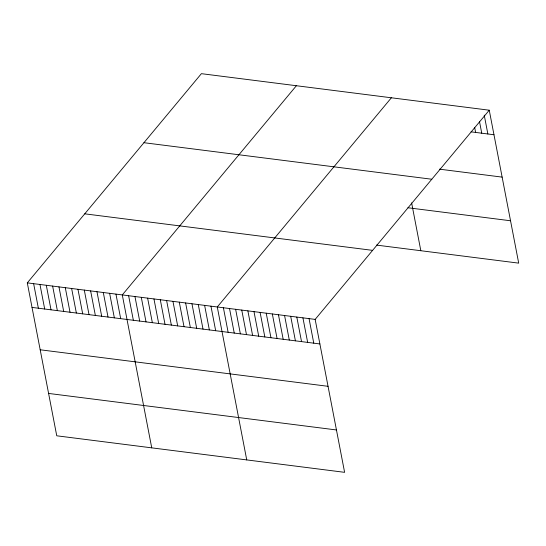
<?xml version="1.0" encoding="UTF-8"?>
<svg xmlns="http://www.w3.org/2000/svg" width="546" height="546" viewBox="0 0 546 546"><rect width="100%" height="100%" fill="white"/><g stroke="black" fill="none" stroke-linecap="round" stroke-linejoin="round"><path stroke-width="0.82" d="M489.25 110.203L315.158 319.396L344.608 472.331L56.75 435.797L27.3 282.862L201.392 73.669L489.25 110.203L518.7 263.138L376.501 245.093M296.382 85.729L122.29 294.922L151.74 447.857M391.38 97.782L217.288 306.975L246.737 459.909M471.041 131.839L493.98 134.753M439.434 169.158L502.136 177.116M143.939 142.704L431.797 179.238M407.923 207.746L510.544 220.768M84.753 213.827L372.604 250.361M27.3 282.862L315.158 319.396M32.03 307.412L319.881 343.946M40.186 349.781L328.044 386.309M48.594 393.434L336.452 429.961M484.234 115.151L487.858 133.975M479.538 121.744L481.743 133.197M474.679 127.511L475.627 132.419M411.623 202.894L420.829 250.716M309.043 318.618L313.766 343.168M302.921 317.84L307.651 342.39M296.806 317.069L301.535 341.612M290.69 316.291L295.413 340.84M284.575 315.513L289.298 340.062M278.453 314.735L283.183 339.284M272.338 313.964L277.068 338.506M266.223 313.186L270.946 337.735M260.108 312.408L264.83 336.957M253.986 311.63L258.715 336.179M247.87 310.858L252.6 335.408M241.755 310.08L246.478 334.63M235.633 309.302L240.363 333.852M229.518 308.524L234.248 333.074M223.403 307.753L228.132 332.302M210.954 306.17L215.677 330.719M204.62 305.364L209.35 329.914M198.287 304.566L203.016 329.115M191.953 303.76L196.683 328.31M185.62 302.955L190.349 327.504M179.286 302.15L184.016 326.699M172.952 301.351L177.682 325.894M166.626 300.546L171.348 325.095M160.292 299.74L165.015 324.29M153.958 298.935L158.681 323.485M147.625 298.136L152.354 322.679M141.291 297.331L146.021 321.881M134.958 296.526L139.687 321.075M128.624 295.72L133.354 320.27M115.957 294.117L120.686 318.666M109.63 293.311L114.353 317.861M103.296 292.506L108.019 317.055M96.963 291.707L101.686 316.25M90.629 290.902L95.359 315.452M84.296 290.097L89.025 314.646M77.962 289.291L82.692 313.841M71.628 288.493L76.358 313.035M65.295 287.687L70.024 312.237M58.961 286.882L63.691 311.432M52.634 286.077L57.357 310.626M46.301 285.271L51.024 309.821M39.967 284.473L44.69 309.022M33.634 283.667L38.363 308.217"/></g></svg>
